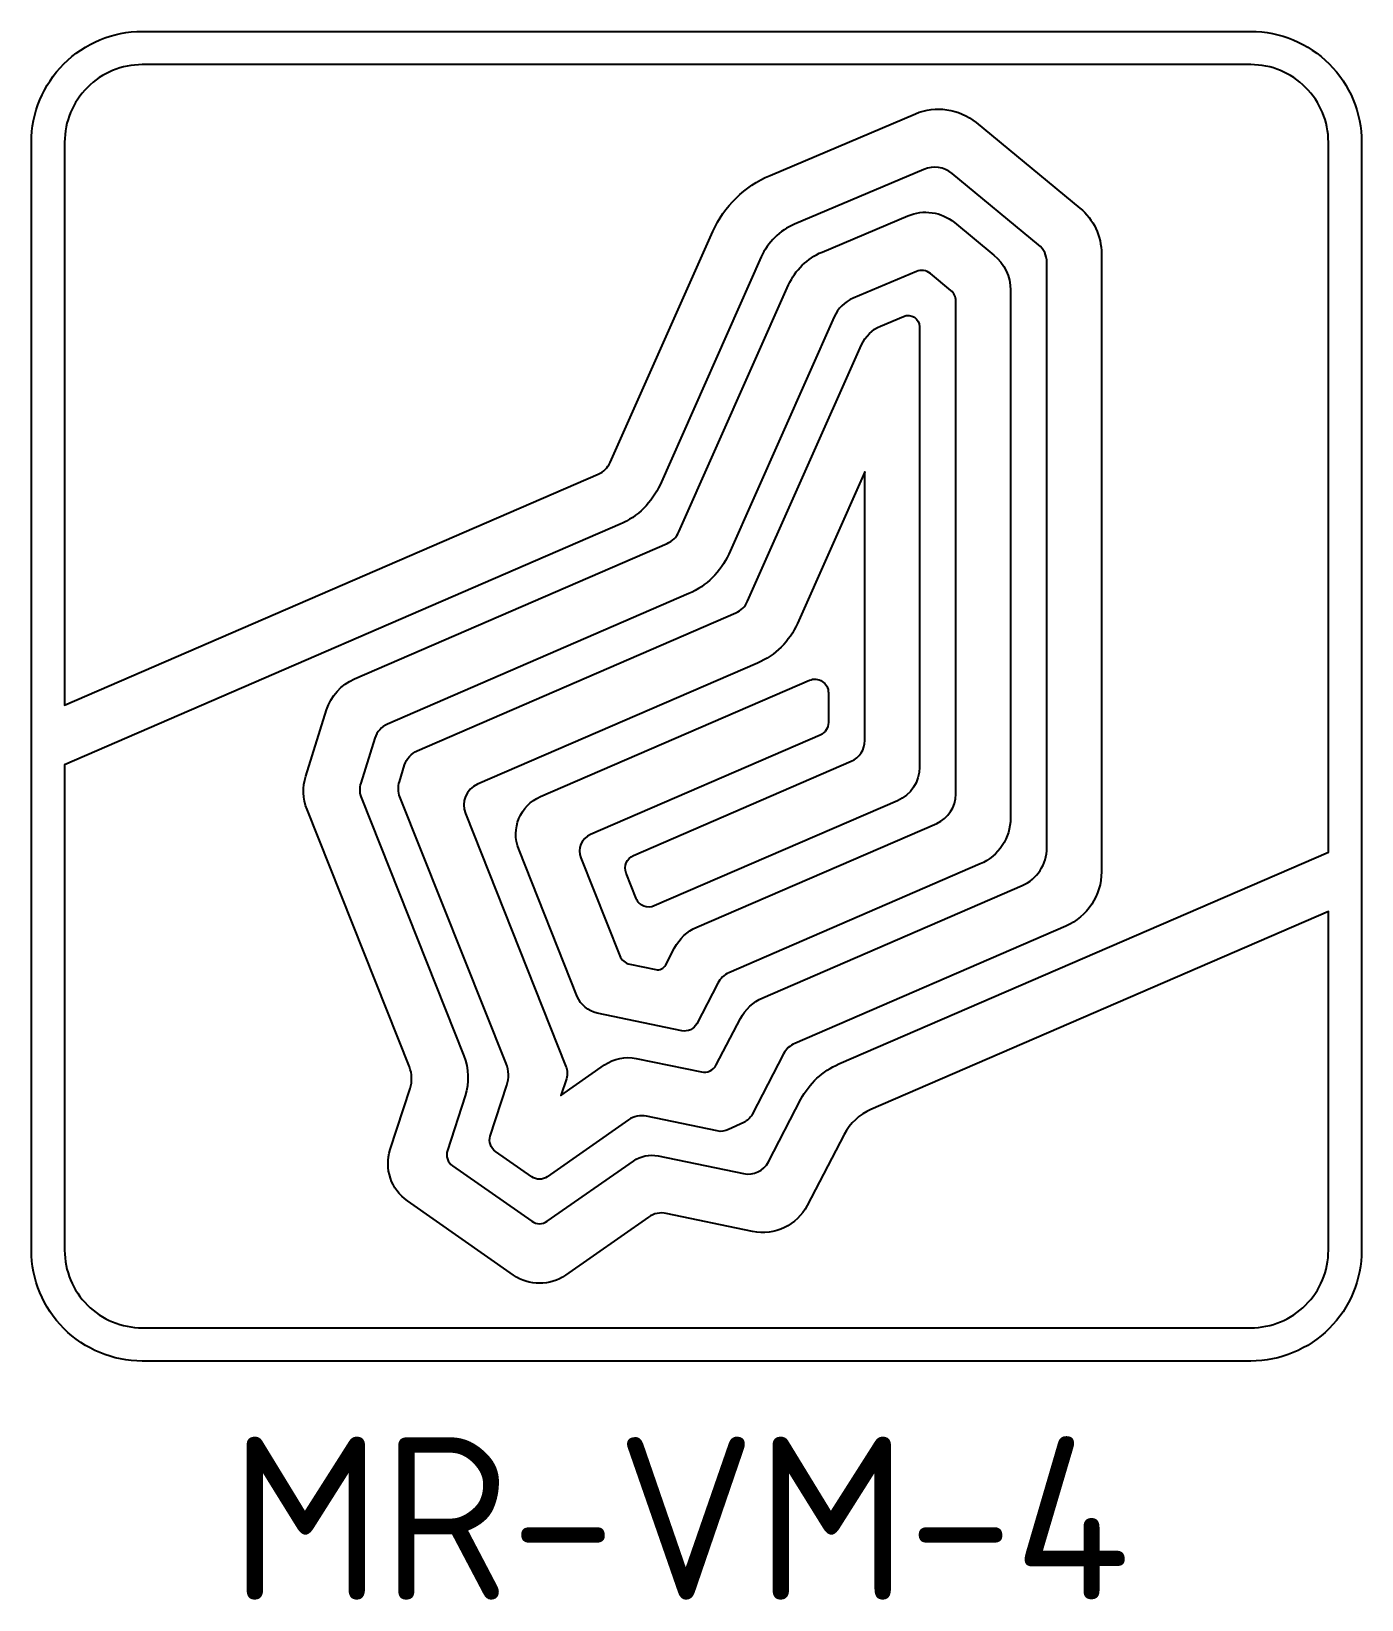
# Model space of a CAD drawing. Extents: x 0.6 to 21, y 0.1 to 24.2.
import ezdxf
from ezdxf.enums import TextEntityAlignment as Align

# ---------------------------------------------------------------- set-up
doc = ezdxf.new("R2010")
doc.units = 0
doc.layers.add('L25', color=1, linetype='CONTINUOUS')
doc.layers.add('T25', color=1, linetype='CONTINUOUS')
doc.styles.add('iso', font='iso3098b.shx')

msp = doc.modelspace()

# ---------------------------------------------------------------- linework, layer by layer
at = {"layer": 'L25'}
for points in [[(19.281, 24.192, -0.414214), (20.981, 22.492), (20.981, 5.492, -0.414214), (19.281, 3.792), (2.281, 3.792, -0.414214), (0.581, 5.492), (0.581, 22.492, -0.414214), (2.281, 24.192)], [(11.642, 5.782), (10.318, 6.058, 0.206946), (10.047, 6.002), (8.774, 5.111, -0.315299), (7.973, 5.111), (6.347, 6.25, -0.329751), (6.084, 7.037), (6.389, 7.975, 0.174956), (6.378, 8.307), (4.808, 12.254, -0.172272), (4.789, 12.767), (5.107, 13.782, -0.217949), (5.534, 14.257), (10.329, 16.334, 0.188145), (10.51, 16.512), (12.194, 20.303, -0.190189), (12.706, 20.806), (14.02, 21.362, -0.279375), (14.736, 21.259), (15.341, 20.76, -0.224111), (15.596, 20.221), (15.596, 12.123, -0.298987), (15.133, 11.418), (11.278, 9.749, 0.172324), (11.107, 9.59), (10.784, 8.968, -0.336022), (10.556, 8.86), (9.257, 9.13, -0.251816), (8.953, 9.386), (8.055, 11.643, -0.405443), (8.389, 12.452), (12.512, 14.237, -0.539661), (12.804, 14.045), (12.804, 13.589, -0.298987), (12.678, 13.397), (9.156, 11.872, 0.405443), (9.008, 11.512), (9.606, 10.009, 0.251816), (9.758, 9.881), (10.157, 9.798, 0.336022), (10.309, 9.87), (10.444, 10.13, -0.172324), (10.786, 10.448), (14.464, 12.041, 0.298987), (14.758, 12.489), (14.758, 20.056, 0.224111), (14.682, 20.218), (14.367, 20.478, 0.279375), (14.152, 20.509), (13.185, 20.099, 0.190189), (12.892, 19.812), (11.275, 16.172, -0.188145), (10.662, 15.566), (6.043, 13.565, 0.217949), (5.848, 13.349), (5.632, 12.659, 0.172272), (5.641, 12.426), (7.212, 8.476, -0.174956), (7.232, 7.86), (6.96, 7.024, 0.329751), (7.039, 6.787), (8.253, 5.937, 0.315299), (8.493, 5.937), (9.813, 6.861, -0.206946), (10.193, 6.94), (11.503, 6.667, 0.336022), (11.883, 6.847), (12.383, 7.809, -0.172324), (12.964, 8.35), (20.471, 11.601), (20.471, 22.492, 0.414214), (19.281, 23.682), (2.281, 23.682, 0.414214), (1.091, 22.492), (1.091, 13.854), (9.275, 17.398, 0.188145), (9.455, 17.577), (11.031, 21.121, -0.190189), (11.908, 21.983), (14.137, 22.928, -0.279375), (15.068, 22.793), (16.661, 21.481, -0.224111), (16.991, 20.781), (16.991, 11.298, -0.298987), (16.444, 10.465), (12.288, 8.665, 0.172324), (12.117, 8.506), (11.633, 7.576, -0.163519), (11.505, 7.453), (11.273, 7.343, -0.163519), (11.096, 7.322), (10.012, 7.548, 0.206946), (9.74, 7.492), (8.493, 6.619, -0.315299), (8.253, 6.619), (7.698, 7.008, -0.329751), (7.619, 7.244), (7.872, 8.023, 0.174956), (7.861, 8.355), (6.233, 12.448, -0.172272), (6.224, 12.681), (6.305, 12.938, -0.217949), (6.499, 13.154), (11.384, 15.27, 0.188145), (11.564, 15.448), (13.313, 19.384, -0.190189), (13.605, 19.671), (13.957, 19.82, -0.537116), (14.2, 19.66), (14.2, 12.902, -0.298987), (13.864, 12.389), (10.134, 10.774, -0.423038), (9.857, 10.889), (9.702, 11.278, -0.405443), (9.813, 11.548), (13.152, 12.994, 0.298987), (13.363, 13.314), (13.363, 17.434), (12.329, 15.108, -0.188145), (11.716, 14.501), (7.421, 12.641, 0.405443), (7.236, 12.192), (8.779, 8.313, -0.174956), (8.785, 8.124), (8.702, 7.867), (9.369, 8.335, -0.206946), (9.858, 8.435), (10.856, 8.227, 0.336022), (11.084, 8.335), (11.454, 9.046, -0.172324), (11.796, 9.365), (15.775, 11.088, 0.298987), (16.154, 11.664), (16.154, 20.649, 0.224111), (16.027, 20.919), (14.699, 22.012, 0.279375), (14.269, 22.074), (12.285, 21.234, 0.190189), (11.774, 20.731), (10.221, 17.237, -0.188145), (9.608, 16.63), (1.091, 12.941), (1.091, 5.492, 0.414214), (2.281, 4.302), (19.281, 4.302, 0.414214), (20.471, 5.492), (20.471, 10.688), (13.456, 7.651, 0.172324), (13.046, 7.269), (12.48, 6.18, -0.336022)]]:
    msp.add_lwpolyline(points, format="xyb", close=True, dxfattribs=at)

# ---------------------------------------------------------------- texts
at = {"layer": 'T25', "style": 'iso'}
msp.add_text('MR-VM-4', height=2.5, dxfattribs=at).set_placement((10.53, 0.132), align=Align.CENTER)

doc.saveas('drawing.dxf')
